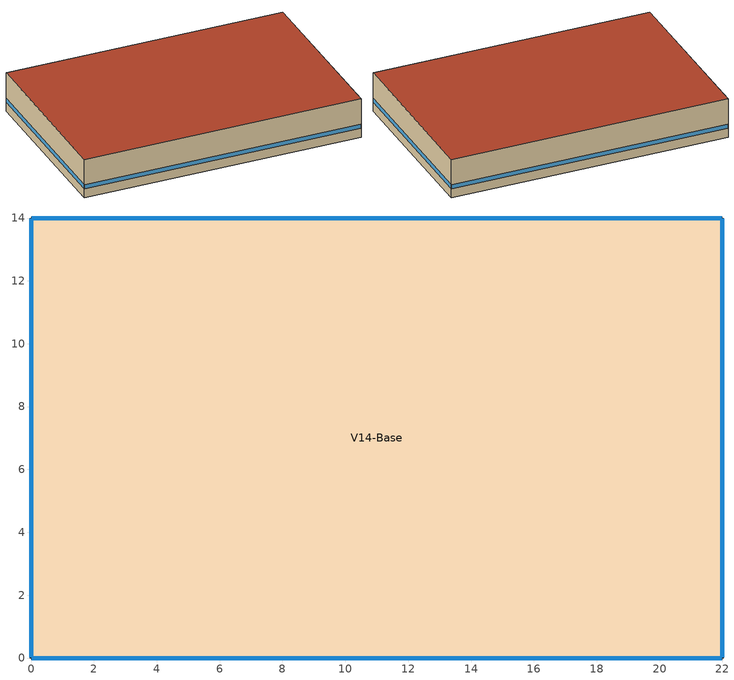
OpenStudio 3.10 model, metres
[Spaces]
V14-Base
 floor ground: 0,0 0,14 22,14 22,0 z0
 wall outside (V14WallInit): 0,14 0,0 22,0 22,14 0,14 z0:3.2
 window (V14WindowInit): 0.03,0 21.97,0 / 22,0.03 22,13.97 / 21.97,14 0.03,14 / 0,13.97 0,0.03 z0.76:1.08
 roof outside (V14RoofInit): 22,0 22,14 0,14 0,0 z3.2
[Material] Roughness=MediumSmooth; Density {kg/m3}=800; Specific Heat {J/kg-K}=900
Name | Thickness {m} | Conductivity {W/m-K}
V14WallInit Material | 0.16 | 0.8
V14RoofInit Material | 0.14 | 0.5
[Construction]
V14WallInit: V14WallInit Material
V14RoofInit: V14RoofInit Material
V14WindowInit: V14WindowInit Glazing
[WindowMaterial:SimpleGlazingSystem]
V14WindowInit Glazing: U-Factor {W/m2-K}=5.7; Solar Heat Gain Coefficient=0.4; Visible Transmittance=0.6
[BuildingStory]
Story 1: Nominal Z Coordinate {m}=0
[Space]
V14-Base: Building Story=Story 1; Thermal Zone=V14-Base Zone
[ThermalZone]
V14-Base Zone: Thermostat=V14-Base Thermostat; Use Ideal Air Loads=No
[Sizing:Zone]
V14-Base Zone: Zone Cooling Design Supply Air Temperature Input Method=SupplyAirTemperature; Zone Cooling Design Supply Air Temperature {C}=14; Zone Cooling Design Supply Air Temperature Difference {deltaC}=11.11; Zone Heating Design Supply Air Temperature Input Method=SupplyAirTemperature; Zone Heating Design Supply Air Temperature {C}=40; Zone Heating Design Supply Air Temperature Difference {deltaC}=11.11; Zone Cooling Design Supply Air Humidity Ratio {kg-H2O/kg-air}=0.0085; Zone Heating Design Supply Air Humidity Ratio {kg-H2O/kg-air}=0.008; Cooling Design Air Flow Method=DesignDay; Heating Design Air Flow Method=DesignDay; Account for Dedicated Outdoor Air System=No; Dedicated Outdoor Air System Control Strategy=NeutralSupplyAir; Dedicated Outdoor Air Low Setpoint Temperature for Design {C}=autosize; Dedicated Outdoor Air High Setpoint Temperature for Design {C}=autosize; Zone Load Sizing Method=Sensible Load Only No Latent Load; Zone Latent Cooling Design Supply Air Humidity Ratio Input Method=HumidityRatioDifference; Zone Cooling Design Supply Air Humidity Ratio Difference {kgWater/kgDryAir}=0.005; Zone Latent Heating Design Supply Air Humidity Ratio Input Method=HumidityRatioDifference; Zone Humidification Design Supply Air Humidity Ratio Difference {kgWater/kgDryAir}=0.005; Sizing Option=Coincident
[Zone equipment]
V14-Base Zone: V14-Base Ideal Loads
[ThermostatSetpoint:DualSetpoint]
V14-Base Thermostat: Heating Setpoint Temperature Schedule=V14-Base HtgSch; Cooling Setpoint Temperature Schedule=V14-Base ClgSch
[Schedule:Ruleset]
Name | Default Day Schedule
V14-Base HtgSch | Schedule Day 1
V14-Base ClgSch | Schedule Day 2
[Schedule:Day]
Schedule Day 1: 24, 0, 21
Schedule Day 2: 24, 0, 24
